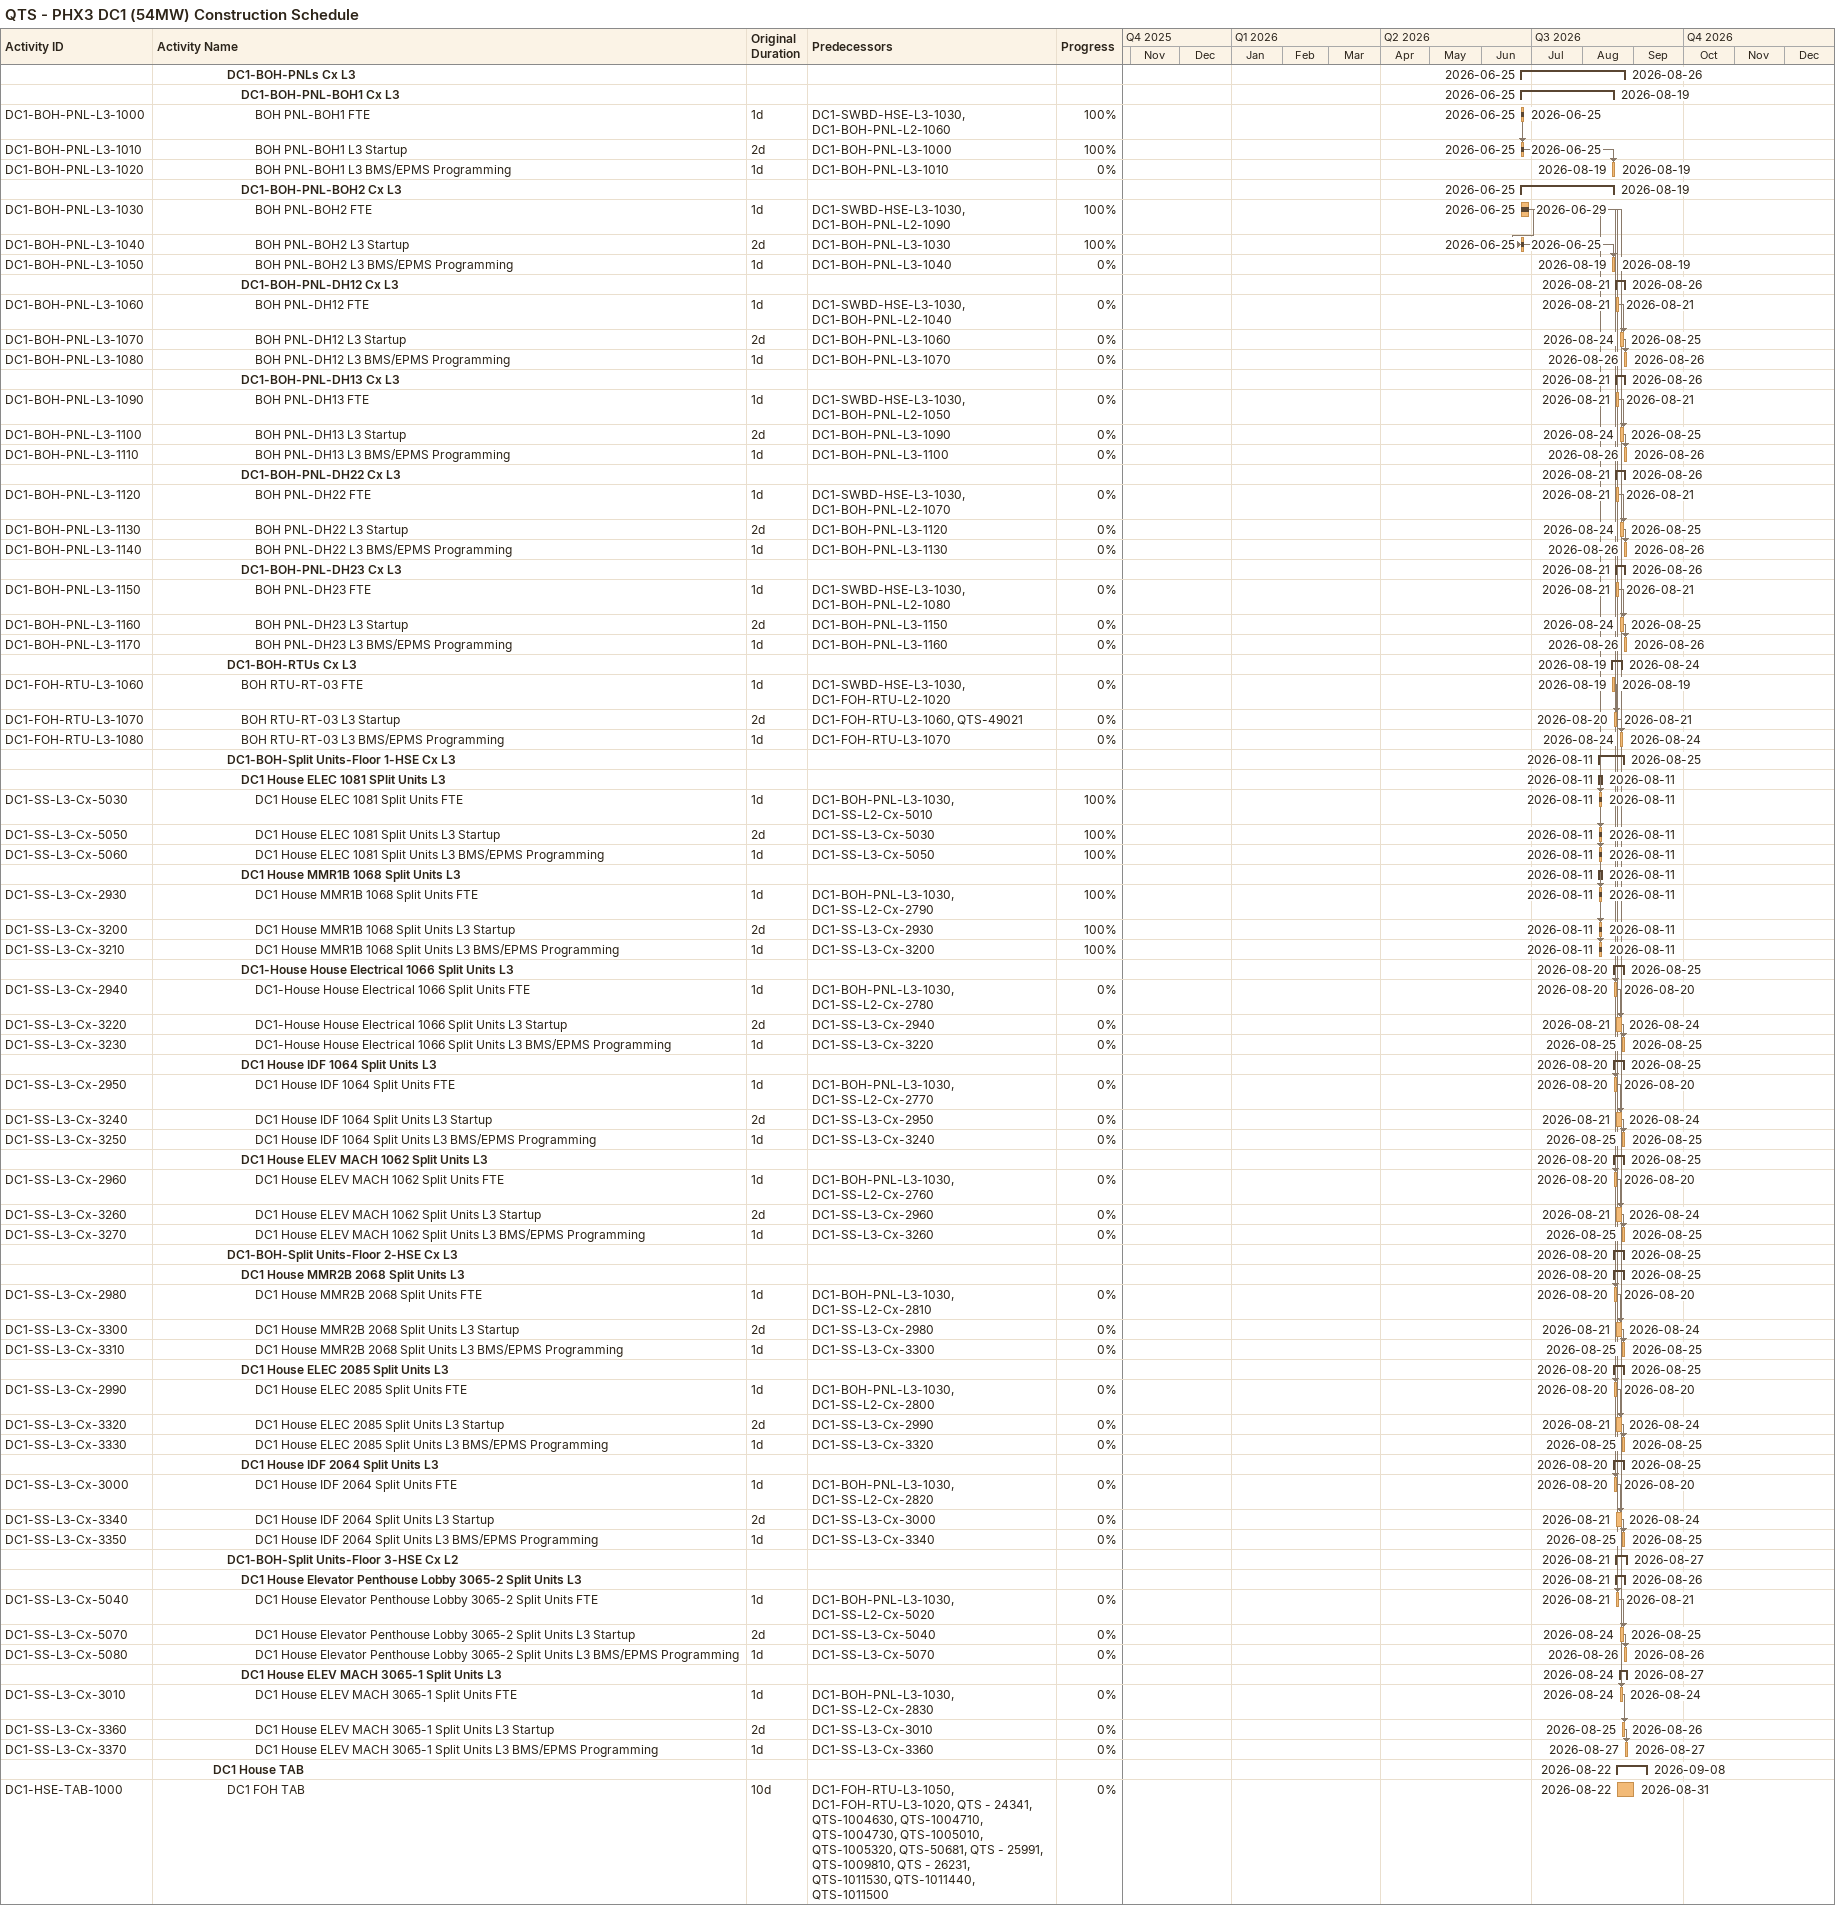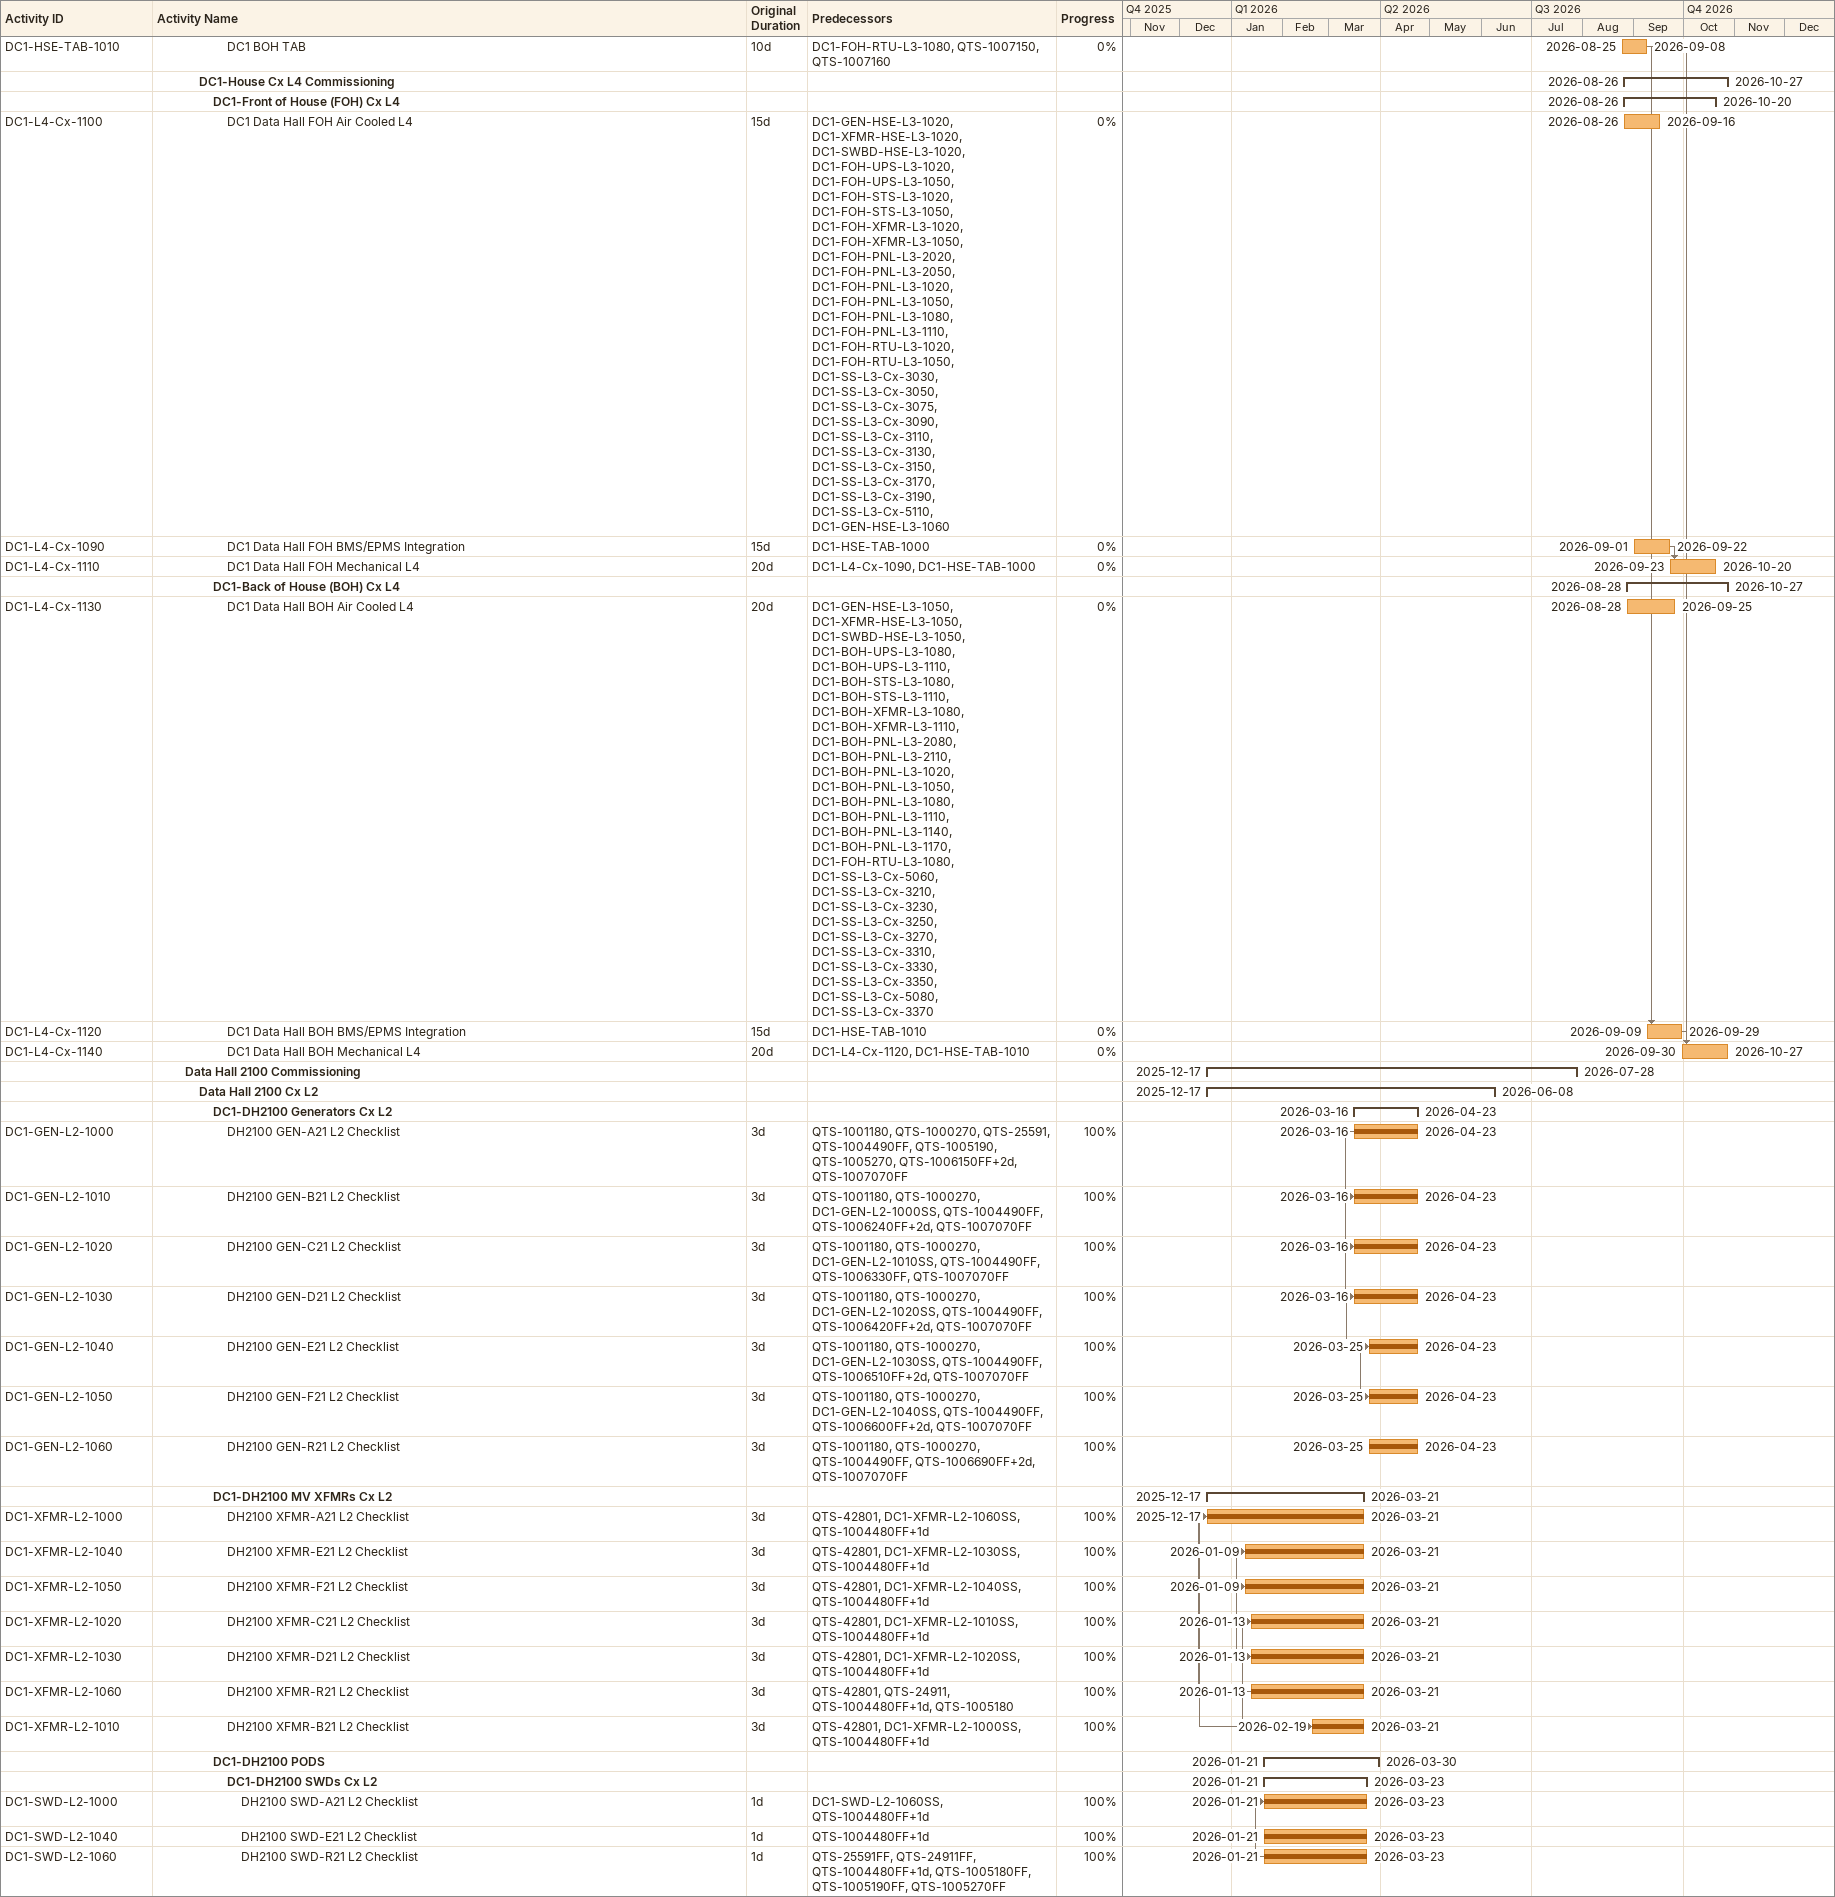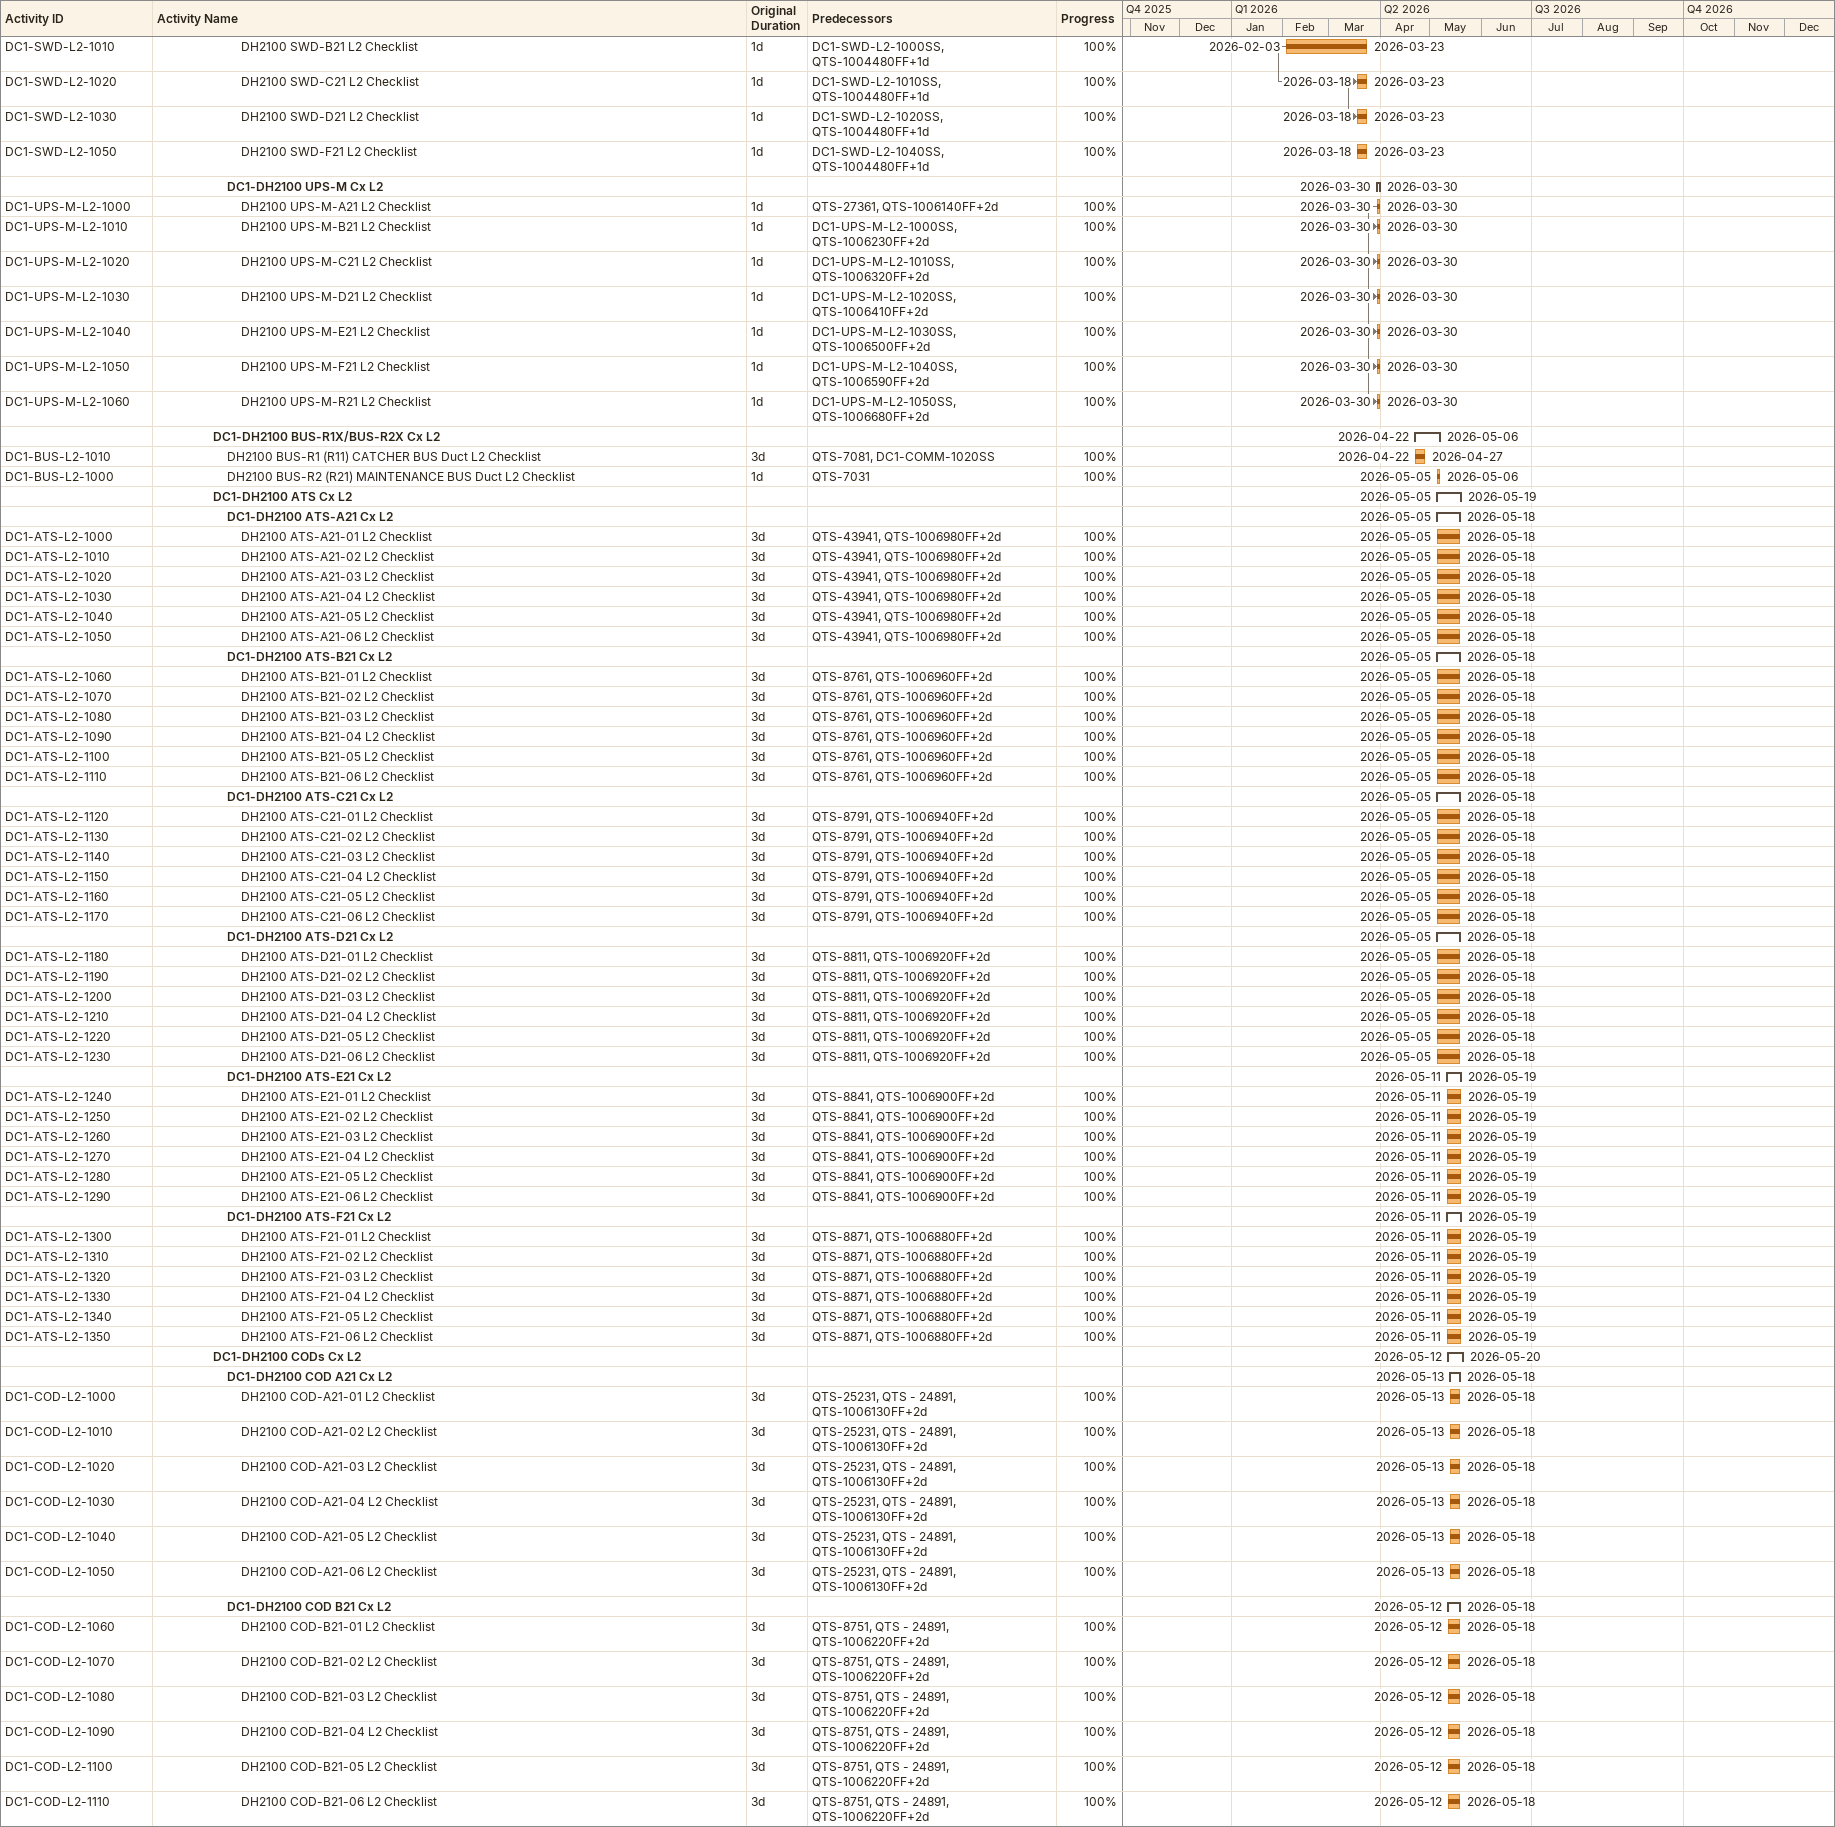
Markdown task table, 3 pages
QTS - PHX3 DC1 (54MW) Construction Schedule

| ID | Level | Task | Original duration | Start | Finish | Predecessors | % complete |
|---|---|---|---|---|---|---|---|
|  | 6 | **DC1-BOH-PNLs Cx L3** |  | 2026-06-25 | 2026-08-26 |  |  |
|  | 7 | **DC1-BOH-PNL-BOH1 Cx L3** |  | 2026-06-25 | 2026-08-19 |  |  |
| DC1-BOH-PNL-L3-1000 | 8 | BOH PNL-BOH1 FTE | 1d | 2026-06-25 | 2026-06-25 | DC1-SWBD-HSE-L3-1030, DC1-BOH-PNL-L2-1060 | 100 |
| DC1-BOH-PNL-L3-1010 | 8 | BOH PNL-BOH1 L3 Startup | 2d | 2026-06-25 | 2026-06-25 | DC1-BOH-PNL-L3-1000 | 100 |
| DC1-BOH-PNL-L3-1020 | 8 | BOH PNL-BOH1 L3 BMS/EPMS Programming | 1d | 2026-08-19 | 2026-08-19 | DC1-BOH-PNL-L3-1010 | 0 |
|  | 7 | **DC1-BOH-PNL-BOH2 Cx L3** |  | 2026-06-25 | 2026-08-19 |  |  |
| DC1-BOH-PNL-L3-1030 | 8 | BOH PNL-BOH2 FTE | 1d | 2026-06-25 | 2026-06-29 | DC1-SWBD-HSE-L3-1030, DC1-BOH-PNL-L2-1090 | 100 |
| DC1-BOH-PNL-L3-1040 | 8 | BOH PNL-BOH2 L3 Startup | 2d | 2026-06-25 | 2026-06-25 | DC1-BOH-PNL-L3-1030 | 100 |
| DC1-BOH-PNL-L3-1050 | 8 | BOH PNL-BOH2 L3 BMS/EPMS Programming | 1d | 2026-08-19 | 2026-08-19 | DC1-BOH-PNL-L3-1040 | 0 |
|  | 7 | **DC1-BOH-PNL-DH12 Cx L3** |  | 2026-08-21 | 2026-08-26 |  |  |
| DC1-BOH-PNL-L3-1060 | 8 | BOH PNL-DH12 FTE | 1d | 2026-08-21 | 2026-08-21 | DC1-SWBD-HSE-L3-1030, DC1-BOH-PNL-L2-1040 | 0 |
| DC1-BOH-PNL-L3-1070 | 8 | BOH PNL-DH12 L3 Startup | 2d | 2026-08-24 | 2026-08-25 | DC1-BOH-PNL-L3-1060 | 0 |
| DC1-BOH-PNL-L3-1080 | 8 | BOH PNL-DH12 L3 BMS/EPMS Programming | 1d | 2026-08-26 | 2026-08-26 | DC1-BOH-PNL-L3-1070 | 0 |
|  | 7 | **DC1-BOH-PNL-DH13 Cx L3** |  | 2026-08-21 | 2026-08-26 |  |  |
| DC1-BOH-PNL-L3-1090 | 8 | BOH PNL-DH13 FTE | 1d | 2026-08-21 | 2026-08-21 | DC1-SWBD-HSE-L3-1030, DC1-BOH-PNL-L2-1050 | 0 |
| DC1-BOH-PNL-L3-1100 | 8 | BOH PNL-DH13 L3 Startup | 2d | 2026-08-24 | 2026-08-25 | DC1-BOH-PNL-L3-1090 | 0 |
| DC1-BOH-PNL-L3-1110 | 8 | BOH PNL-DH13 L3 BMS/EPMS Programming | 1d | 2026-08-26 | 2026-08-26 | DC1-BOH-PNL-L3-1100 | 0 |
|  | 7 | **DC1-BOH-PNL-DH22 Cx L3** |  | 2026-08-21 | 2026-08-26 |  |  |
| DC1-BOH-PNL-L3-1120 | 8 | BOH PNL-DH22 FTE | 1d | 2026-08-21 | 2026-08-21 | DC1-SWBD-HSE-L3-1030, DC1-BOH-PNL-L2-1070 | 0 |
| DC1-BOH-PNL-L3-1130 | 8 | BOH PNL-DH22 L3 Startup | 2d | 2026-08-24 | 2026-08-25 | DC1-BOH-PNL-L3-1120 | 0 |
| DC1-BOH-PNL-L3-1140 | 8 | BOH PNL-DH22 L3 BMS/EPMS Programming | 1d | 2026-08-26 | 2026-08-26 | DC1-BOH-PNL-L3-1130 | 0 |
|  | 7 | **DC1-BOH-PNL-DH23 Cx L3** |  | 2026-08-21 | 2026-08-26 |  |  |
| DC1-BOH-PNL-L3-1150 | 8 | BOH PNL-DH23 FTE | 1d | 2026-08-21 | 2026-08-21 | DC1-SWBD-HSE-L3-1030, DC1-BOH-PNL-L2-1080 | 0 |
| DC1-BOH-PNL-L3-1160 | 8 | BOH PNL-DH23 L3 Startup | 2d | 2026-08-24 | 2026-08-25 | DC1-BOH-PNL-L3-1150 | 0 |
| DC1-BOH-PNL-L3-1170 | 8 | BOH PNL-DH23 L3 BMS/EPMS Programming | 1d | 2026-08-26 | 2026-08-26 | DC1-BOH-PNL-L3-1160 | 0 |
|  | 6 | **DC1-BOH-RTUs Cx L3** |  | 2026-08-19 | 2026-08-24 |  |  |
| DC1-FOH-RTU-L3-1060 | 7 | BOH RTU-RT-03 FTE | 1d | 2026-08-19 | 2026-08-19 | DC1-SWBD-HSE-L3-1030, DC1-FOH-RTU-L2-1020 | 0 |
| DC1-FOH-RTU-L3-1070 | 7 | BOH RTU-RT-03 L3 Startup | 2d | 2026-08-20 | 2026-08-21 | DC1-FOH-RTU-L3-1060, QTS-49021 | 0 |
| DC1-FOH-RTU-L3-1080 | 7 | BOH RTU-RT-03 L3 BMS/EPMS Programming | 1d | 2026-08-24 | 2026-08-24 | DC1-FOH-RTU-L3-1070 | 0 |
|  | 6 | **DC1-BOH-Split Units-Floor 1-HSE Cx L3** |  | 2026-08-11 | 2026-08-25 |  |  |
|  | 7 | **DC1 House ELEC 1081 SPlit Units L3** |  | 2026-08-11 | 2026-08-11 |  |  |
| DC1-SS-L3-Cx-5030 | 8 | DC1 House ELEC 1081 Split Units FTE | 1d | 2026-08-11 | 2026-08-11 | DC1-BOH-PNL-L3-1030, DC1-SS-L2-Cx-5010 | 100 |
| DC1-SS-L3-Cx-5050 | 8 | DC1 House ELEC 1081 Split Units L3 Startup | 2d | 2026-08-11 | 2026-08-11 | DC1-SS-L3-Cx-5030 | 100 |
| DC1-SS-L3-Cx-5060 | 8 | DC1 House ELEC 1081 Split Units L3 BMS/EPMS Programming | 1d | 2026-08-11 | 2026-08-11 | DC1-SS-L3-Cx-5050 | 100 |
|  | 7 | **DC1 House MMR1B 1068 Split Units L3** |  | 2026-08-11 | 2026-08-11 |  |  |
| DC1-SS-L3-Cx-2930 | 8 | DC1 House MMR1B 1068 Split Units FTE | 1d | 2026-08-11 | 2026-08-11 | DC1-BOH-PNL-L3-1030, DC1-SS-L2-Cx-2790 | 100 |
| DC1-SS-L3-Cx-3200 | 8 | DC1 House MMR1B 1068 Split Units L3 Startup | 2d | 2026-08-11 | 2026-08-11 | DC1-SS-L3-Cx-2930 | 100 |
| DC1-SS-L3-Cx-3210 | 8 | DC1 House MMR1B 1068 Split Units L3 BMS/EPMS Programming | 1d | 2026-08-11 | 2026-08-11 | DC1-SS-L3-Cx-3200 | 100 |
|  | 7 | **DC1-House House Electrical 1066 Split Units L3** |  | 2026-08-20 | 2026-08-25 |  |  |
| DC1-SS-L3-Cx-2940 | 8 | DC1-House House Electrical 1066 Split Units FTE | 1d | 2026-08-20 | 2026-08-20 | DC1-BOH-PNL-L3-1030, DC1-SS-L2-Cx-2780 | 0 |
| DC1-SS-L3-Cx-3220 | 8 | DC1-House House Electrical 1066 Split Units L3 Startup | 2d | 2026-08-21 | 2026-08-24 | DC1-SS-L3-Cx-2940 | 0 |
| DC1-SS-L3-Cx-3230 | 8 | DC1-House House Electrical 1066 Split Units L3 BMS/EPMS Programming | 1d | 2026-08-25 | 2026-08-25 | DC1-SS-L3-Cx-3220 | 0 |
|  | 7 | **DC1 House IDF 1064 Split Units L3** |  | 2026-08-20 | 2026-08-25 |  |  |
| DC1-SS-L3-Cx-2950 | 8 | DC1 House IDF 1064 Split Units FTE | 1d | 2026-08-20 | 2026-08-20 | DC1-BOH-PNL-L3-1030, DC1-SS-L2-Cx-2770 | 0 |
| DC1-SS-L3-Cx-3240 | 8 | DC1 House IDF 1064 Split Units L3 Startup | 2d | 2026-08-21 | 2026-08-24 | DC1-SS-L3-Cx-2950 | 0 |
| DC1-SS-L3-Cx-3250 | 8 | DC1 House IDF 1064 Split Units L3 BMS/EPMS Programming | 1d | 2026-08-25 | 2026-08-25 | DC1-SS-L3-Cx-3240 | 0 |
|  | 7 | **DC1 House ELEV MACH 1062 Split Units L3** |  | 2026-08-20 | 2026-08-25 |  |  |
| DC1-SS-L3-Cx-2960 | 8 | DC1 House ELEV MACH 1062 Split Units FTE | 1d | 2026-08-20 | 2026-08-20 | DC1-BOH-PNL-L3-1030, DC1-SS-L2-Cx-2760 | 0 |
| DC1-SS-L3-Cx-3260 | 8 | DC1 House ELEV MACH 1062 Split Units L3 Startup | 2d | 2026-08-21 | 2026-08-24 | DC1-SS-L3-Cx-2960 | 0 |
| DC1-SS-L3-Cx-3270 | 8 | DC1 House ELEV MACH 1062 Split Units L3 BMS/EPMS Programming | 1d | 2026-08-25 | 2026-08-25 | DC1-SS-L3-Cx-3260 | 0 |
|  | 6 | **DC1-BOH-Split Units-Floor 2-HSE Cx L3** |  | 2026-08-20 | 2026-08-25 |  |  |
|  | 7 | **DC1 House MMR2B 2068 Split Units L3** |  | 2026-08-20 | 2026-08-25 |  |  |
| DC1-SS-L3-Cx-2980 | 8 | DC1 House MMR2B 2068 Split Units FTE | 1d | 2026-08-20 | 2026-08-20 | DC1-BOH-PNL-L3-1030, DC1-SS-L2-Cx-2810 | 0 |
| DC1-SS-L3-Cx-3300 | 8 | DC1 House MMR2B 2068 Split Units L3 Startup | 2d | 2026-08-21 | 2026-08-24 | DC1-SS-L3-Cx-2980 | 0 |
| DC1-SS-L3-Cx-3310 | 8 | DC1 House MMR2B 2068 Split Units L3 BMS/EPMS Programming | 1d | 2026-08-25 | 2026-08-25 | DC1-SS-L3-Cx-3300 | 0 |
|  | 7 | **DC1 House ELEC 2085 Split Units L3** |  | 2026-08-20 | 2026-08-25 |  |  |
| DC1-SS-L3-Cx-2990 | 8 | DC1 House ELEC 2085 Split Units FTE | 1d | 2026-08-20 | 2026-08-20 | DC1-BOH-PNL-L3-1030, DC1-SS-L2-Cx-2800 | 0 |
| DC1-SS-L3-Cx-3320 | 8 | DC1 House ELEC 2085 Split Units L3 Startup | 2d | 2026-08-21 | 2026-08-24 | DC1-SS-L3-Cx-2990 | 0 |
| DC1-SS-L3-Cx-3330 | 8 | DC1 House ELEC 2085 Split Units L3 BMS/EPMS Programming | 1d | 2026-08-25 | 2026-08-25 | DC1-SS-L3-Cx-3320 | 0 |
|  | 7 | **DC1 House IDF 2064 Split Units L3** |  | 2026-08-20 | 2026-08-25 |  |  |
| DC1-SS-L3-Cx-3000 | 8 | DC1 House IDF 2064 Split Units FTE | 1d | 2026-08-20 | 2026-08-20 | DC1-BOH-PNL-L3-1030, DC1-SS-L2-Cx-2820 | 0 |
| DC1-SS-L3-Cx-3340 | 8 | DC1 House IDF 2064 Split Units L3 Startup | 2d | 2026-08-21 | 2026-08-24 | DC1-SS-L3-Cx-3000 | 0 |
| DC1-SS-L3-Cx-3350 | 8 | DC1 House IDF 2064 Split Units L3 BMS/EPMS Programming | 1d | 2026-08-25 | 2026-08-25 | DC1-SS-L3-Cx-3340 | 0 |
|  | 6 | **DC1-BOH-Split Units-Floor 3-HSE Cx L2** |  | 2026-08-21 | 2026-08-27 |  |  |
|  | 7 | **DC1 House Elevator Penthouse Lobby 3065-2 Split Units L3** |  | 2026-08-21 | 2026-08-26 |  |  |
| DC1-SS-L3-Cx-5040 | 8 | DC1 House Elevator Penthouse Lobby 3065-2 Split Units FTE | 1d | 2026-08-21 | 2026-08-21 | DC1-BOH-PNL-L3-1030, DC1-SS-L2-Cx-5020 | 0 |
| DC1-SS-L3-Cx-5070 | 8 | DC1 House Elevator Penthouse Lobby 3065-2 Split Units L3 Startup | 2d | 2026-08-24 | 2026-08-25 | DC1-SS-L3-Cx-5040 | 0 |
| DC1-SS-L3-Cx-5080 | 8 | DC1 House Elevator Penthouse Lobby 3065-2 Split Units L3 BMS/EPMS Programming | 1d | 2026-08-26 | 2026-08-26 | DC1-SS-L3-Cx-5070 | 0 |
|  | 7 | **DC1 House ELEV MACH 3065-1 Split Units L3** |  | 2026-08-24 | 2026-08-27 |  |  |
| DC1-SS-L3-Cx-3010 | 8 | DC1 House ELEV MACH 3065-1 Split Units FTE | 1d | 2026-08-24 | 2026-08-24 | DC1-BOH-PNL-L3-1030, DC1-SS-L2-Cx-2830 | 0 |
| DC1-SS-L3-Cx-3360 | 8 | DC1 House ELEV MACH 3065-1 Split Units L3 Startup | 2d | 2026-08-25 | 2026-08-26 | DC1-SS-L3-Cx-3010 | 0 |
| DC1-SS-L3-Cx-3370 | 8 | DC1 House ELEV MACH 3065-1 Split Units L3 BMS/EPMS Programming | 1d | 2026-08-27 | 2026-08-27 | DC1-SS-L3-Cx-3360 | 0 |
|  | 5 | **DC1 House TAB** |  | 2026-08-22 | 2026-09-08 |  |  |
| DC1-HSE-TAB-1000 | 6 | DC1 FOH TAB | 10d | 2026-08-22 | 2026-08-31 | DC1-FOH-RTU-L3-1050, DC1-FOH-RTU-L3-1020, QTS - 24341, QTS-1004630, QTS-1004710, QTS-1004730, QTS-1005010, QTS-1005320, QTS-50681, QTS - 25991, QTS-1009810, QTS - 26231, QTS-1011530, QTS-1011440, QTS-1011500 | 0 |
| DC1-HSE-TAB-1010 | 6 | DC1 BOH TAB | 10d | 2026-08-25 | 2026-09-08 | DC1-FOH-RTU-L3-1080, QTS-1007150, QTS-1007160 | 0 |
|  | 4 | **DC1-House Cx L4 Commissioning** |  | 2026-08-26 | 2026-10-27 |  |  |
|  | 5 | **DC1-Front of House (FOH) Cx L4** |  | 2026-08-26 | 2026-10-20 |  |  |
| DC1-L4-Cx-1100 | 6 | DC1 Data Hall FOH Air Cooled L4 | 15d | 2026-08-26 | 2026-09-16 | DC1-GEN-HSE-L3-1020, DC1-XFMR-HSE-L3-1020, DC1-SWBD-HSE-L3-1020, DC1-FOH-UPS-L3-1020, DC1-FOH-UPS-L3-1050, DC1-FOH-STS-L3-1020, DC1-FOH-STS-L3-1050, DC1-FOH-XFMR-L3-1020, DC1-FOH-XFMR-L3-1050, DC1-FOH-PNL-L3-2020, DC1-FOH-PNL-L3-2050, DC1-FOH-PNL-L3-1020, DC1-FOH-PNL-L3-1050, DC1-FOH-PNL-L3-1080, DC1-FOH-PNL-L3-1110, DC1-FOH-RTU-L3-1020, DC1-FOH-RTU-L3-1050, DC1-SS-L3-Cx-3030, DC1-SS-L3-Cx-3050, DC1-SS-L3-Cx-3075, DC1-SS-L3-Cx-3090, DC1-SS-L3-Cx-3110, DC1-SS-L3-Cx-3130, DC1-SS-L3-Cx-3150, DC1-SS-L3-Cx-3170, DC1-SS-L3-Cx-3190, DC1-SS-L3-Cx-5110, DC1-GEN-HSE-L3-1060 | 0 |
| DC1-L4-Cx-1090 | 6 | DC1 Data Hall FOH BMS/EPMS Integration | 15d | 2026-09-01 | 2026-09-22 | DC1-HSE-TAB-1000 | 0 |
| DC1-L4-Cx-1110 | 6 | DC1 Data Hall FOH Mechanical L4 | 20d | 2026-09-23 | 2026-10-20 | DC1-L4-Cx-1090, DC1-HSE-TAB-1000 | 0 |
|  | 5 | **DC1-Back of House (BOH) Cx L4** |  | 2026-08-28 | 2026-10-27 |  |  |
| DC1-L4-Cx-1130 | 6 | DC1 Data Hall BOH Air Cooled L4 | 20d | 2026-08-28 | 2026-09-25 | DC1-GEN-HSE-L3-1050, DC1-XFMR-HSE-L3-1050, DC1-SWBD-HSE-L3-1050, DC1-BOH-UPS-L3-1080, DC1-BOH-UPS-L3-1110, DC1-BOH-STS-L3-1080, DC1-BOH-STS-L3-1110, DC1-BOH-XFMR-L3-1080, DC1-BOH-XFMR-L3-1110, DC1-BOH-PNL-L3-2080, DC1-BOH-PNL-L3-2110, DC1-BOH-PNL-L3-1020, DC1-BOH-PNL-L3-1050, DC1-BOH-PNL-L3-1080, DC1-BOH-PNL-L3-1110, DC1-BOH-PNL-L3-1140, DC1-BOH-PNL-L3-1170, DC1-FOH-RTU-L3-1080, DC1-SS-L3-Cx-5060, DC1-SS-L3-Cx-3210, DC1-SS-L3-Cx-3230, DC1-SS-L3-Cx-3250, DC1-SS-L3-Cx-3270, DC1-SS-L3-Cx-3310, DC1-SS-L3-Cx-3330, DC1-SS-L3-Cx-3350, DC1-SS-L3-Cx-5080, DC1-SS-L3-Cx-3370 | 0 |
| DC1-L4-Cx-1120 | 6 | DC1 Data Hall BOH BMS/EPMS Integration | 15d | 2026-09-09 | 2026-09-29 | DC1-HSE-TAB-1010 | 0 |
| DC1-L4-Cx-1140 | 6 | DC1 Data Hall BOH Mechanical L4 | 20d | 2026-09-30 | 2026-10-27 | DC1-L4-Cx-1120, DC1-HSE-TAB-1010 | 0 |
|  | 3 | **Data Hall 2100 Commissioning** |  | 2025-12-17 | 2026-07-28 |  |  |
|  | 4 | **Data Hall 2100 Cx L2** |  | 2025-12-17 | 2026-06-08 |  |  |
|  | 5 | **DC1-DH2100 Generators Cx L2** |  | 2026-03-16 | 2026-04-23 |  |  |
| DC1-GEN-L2-1000 | 6 | DH2100 GEN-A21 L2 Checklist | 3d | 2026-03-16 | 2026-04-23 | QTS-1001180, QTS-1000270, QTS-25591, QTS-1004490FF, QTS-1005190, QTS-1005270, QTS-1006150FF+2d, QTS-1007070FF | 100 |
| DC1-GEN-L2-1010 | 6 | DH2100 GEN-B21 L2 Checklist | 3d | 2026-03-16 | 2026-04-23 | QTS-1001180, QTS-1000270, DC1-GEN-L2-1000SS, QTS-1004490FF, QTS-1006240FF+2d, QTS-1007070FF | 100 |
| DC1-GEN-L2-1020 | 6 | DH2100 GEN-C21 L2 Checklist | 3d | 2026-03-16 | 2026-04-23 | QTS-1001180, QTS-1000270, DC1-GEN-L2-1010SS, QTS-1004490FF, QTS-1006330FF, QTS-1007070FF | 100 |
| DC1-GEN-L2-1030 | 6 | DH2100 GEN-D21 L2 Checklist | 3d | 2026-03-16 | 2026-04-23 | QTS-1001180, QTS-1000270, DC1-GEN-L2-1020SS, QTS-1004490FF, QTS-1006420FF+2d, QTS-1007070FF | 100 |
| DC1-GEN-L2-1040 | 6 | DH2100 GEN-E21 L2 Checklist | 3d | 2026-03-25 | 2026-04-23 | QTS-1001180, QTS-1000270, DC1-GEN-L2-1030SS, QTS-1004490FF, QTS-1006510FF+2d, QTS-1007070FF | 100 |
| DC1-GEN-L2-1050 | 6 | DH2100 GEN-F21 L2 Checklist | 3d | 2026-03-25 | 2026-04-23 | QTS-1001180, QTS-1000270, DC1-GEN-L2-1040SS, QTS-1004490FF, QTS-1006600FF+2d, QTS-1007070FF | 100 |
| DC1-GEN-L2-1060 | 6 | DH2100 GEN-R21 L2 Checklist | 3d | 2026-03-25 | 2026-04-23 | QTS-1001180, QTS-1000270, QTS-1004490FF, QTS-1006690FF+2d, QTS-1007070FF | 100 |
|  | 5 | **DC1-DH2100 MV XFMRs Cx L2** |  | 2025-12-17 | 2026-03-21 |  |  |
| DC1-XFMR-L2-1000 | 6 | DH2100 XFMR-A21 L2 Checklist | 3d | 2025-12-17 | 2026-03-21 | QTS-42801, DC1-XFMR-L2-1060SS, QTS-1004480FF+1d | 100 |
| DC1-XFMR-L2-1040 | 6 | DH2100 XFMR-E21 L2 Checklist | 3d | 2026-01-09 | 2026-03-21 | QTS-42801, DC1-XFMR-L2-1030SS, QTS-1004480FF+1d | 100 |
| DC1-XFMR-L2-1050 | 6 | DH2100 XFMR-F21 L2 Checklist | 3d | 2026-01-09 | 2026-03-21 | QTS-42801, DC1-XFMR-L2-1040SS, QTS-1004480FF+1d | 100 |
| DC1-XFMR-L2-1020 | 6 | DH2100 XFMR-C21 L2 Checklist | 3d | 2026-01-13 | 2026-03-21 | QTS-42801, DC1-XFMR-L2-1010SS, QTS-1004480FF+1d | 100 |
| DC1-XFMR-L2-1030 | 6 | DH2100 XFMR-D21 L2 Checklist | 3d | 2026-01-13 | 2026-03-21 | QTS-42801, DC1-XFMR-L2-1020SS, QTS-1004480FF+1d | 100 |
| DC1-XFMR-L2-1060 | 6 | DH2100 XFMR-R21 L2 Checklist | 3d | 2026-01-13 | 2026-03-21 | QTS-42801, QTS-24911, QTS-1004480FF+1d, QTS-1005180 | 100 |
| DC1-XFMR-L2-1010 | 6 | DH2100 XFMR-B21 L2 Checklist | 3d | 2026-02-19 | 2026-03-21 | QTS-42801, DC1-XFMR-L2-1000SS, QTS-1004480FF+1d | 100 |
|  | 5 | **DC1-DH2100 PODS** |  | 2026-01-21 | 2026-03-30 |  |  |
|  | 6 | **DC1-DH2100 SWDs Cx L2** |  | 2026-01-21 | 2026-03-23 |  |  |
| DC1-SWD-L2-1000 | 7 | DH2100 SWD-A21 L2 Checklist | 1d | 2026-01-21 | 2026-03-23 | DC1-SWD-L2-1060SS, QTS-1004480FF+1d | 100 |
| DC1-SWD-L2-1040 | 7 | DH2100 SWD-E21 L2 Checklist | 1d | 2026-01-21 | 2026-03-23 | QTS-1004480FF+1d | 100 |
| DC1-SWD-L2-1060 | 7 | DH2100 SWD-R21 L2 Checklist | 1d | 2026-01-21 | 2026-03-23 | QTS-25591FF, QTS-24911FF, QTS-1004480FF+1d, QTS-1005180FF, QTS-1005190FF, QTS-1005270FF | 100 |
| DC1-SWD-L2-1010 | 7 | DH2100 SWD-B21 L2 Checklist | 1d | 2026-02-03 | 2026-03-23 | DC1-SWD-L2-1000SS, QTS-1004480FF+1d | 100 |
| DC1-SWD-L2-1020 | 7 | DH2100 SWD-C21 L2 Checklist | 1d | 2026-03-18 | 2026-03-23 | DC1-SWD-L2-1010SS, QTS-1004480FF+1d | 100 |
| DC1-SWD-L2-1030 | 7 | DH2100 SWD-D21 L2 Checklist | 1d | 2026-03-18 | 2026-03-23 | DC1-SWD-L2-1020SS, QTS-1004480FF+1d | 100 |
| DC1-SWD-L2-1050 | 7 | DH2100 SWD-F21 L2 Checklist | 1d | 2026-03-18 | 2026-03-23 | DC1-SWD-L2-1040SS, QTS-1004480FF+1d | 100 |
|  | 6 | **DC1-DH2100 UPS-M Cx L2** |  | 2026-03-30 | 2026-03-30 |  |  |
| DC1-UPS-M-L2-1000 | 7 | DH2100 UPS-M-A21 L2 Checklist | 1d | 2026-03-30 | 2026-03-30 | QTS-27361, QTS-1006140FF+2d | 100 |
| DC1-UPS-M-L2-1010 | 7 | DH2100 UPS-M-B21 L2 Checklist | 1d | 2026-03-30 | 2026-03-30 | DC1-UPS-M-L2-1000SS, QTS-1006230FF+2d | 100 |
| DC1-UPS-M-L2-1020 | 7 | DH2100 UPS-M-C21 L2 Checklist | 1d | 2026-03-30 | 2026-03-30 | DC1-UPS-M-L2-1010SS, QTS-1006320FF+2d | 100 |
| DC1-UPS-M-L2-1030 | 7 | DH2100 UPS-M-D21 L2 Checklist | 1d | 2026-03-30 | 2026-03-30 | DC1-UPS-M-L2-1020SS, QTS-1006410FF+2d | 100 |
| DC1-UPS-M-L2-1040 | 7 | DH2100 UPS-M-E21 L2 Checklist | 1d | 2026-03-30 | 2026-03-30 | DC1-UPS-M-L2-1030SS, QTS-1006500FF+2d | 100 |
| DC1-UPS-M-L2-1050 | 7 | DH2100 UPS-M-F21 L2 Checklist | 1d | 2026-03-30 | 2026-03-30 | DC1-UPS-M-L2-1040SS, QTS-1006590FF+2d | 100 |
| DC1-UPS-M-L2-1060 | 7 | DH2100 UPS-M-R21 L2 Checklist | 1d | 2026-03-30 | 2026-03-30 | DC1-UPS-M-L2-1050SS, QTS-1006680FF+2d | 100 |
|  | 5 | **DC1-DH2100 BUS-R1X/BUS-R2X Cx L2** |  | 2026-04-22 | 2026-05-06 |  |  |
| DC1-BUS-L2-1010 | 6 | DH2100 BUS-R1 (R11) CATCHER BUS Duct L2 Checklist | 3d | 2026-04-22 | 2026-04-27 | QTS-7081, DC1-COMM-1020SS | 100 |
| DC1-BUS-L2-1000 | 6 | DH2100 BUS-R2 (R21) MAINTENANCE BUS Duct L2 Checklist | 1d | 2026-05-05 | 2026-05-06 | QTS-7031 | 100 |
|  | 5 | **DC1-DH2100 ATS Cx L2** |  | 2026-05-05 | 2026-05-19 |  |  |
|  | 6 | **DC1-DH2100 ATS-A21 Cx L2** |  | 2026-05-05 | 2026-05-18 |  |  |
| DC1-ATS-L2-1000 | 7 | DH2100 ATS-A21-01 L2 Checklist | 3d | 2026-05-05 | 2026-05-18 | QTS-43941, QTS-1006980FF+2d | 100 |
| DC1-ATS-L2-1010 | 7 | DH2100 ATS-A21-02 L2 Checklist | 3d | 2026-05-05 | 2026-05-18 | QTS-43941, QTS-1006980FF+2d | 100 |
| DC1-ATS-L2-1020 | 7 | DH2100 ATS-A21-03 L2 Checklist | 3d | 2026-05-05 | 2026-05-18 | QTS-43941, QTS-1006980FF+2d | 100 |
| DC1-ATS-L2-1030 | 7 | DH2100 ATS-A21-04 L2 Checklist | 3d | 2026-05-05 | 2026-05-18 | QTS-43941, QTS-1006980FF+2d | 100 |
| DC1-ATS-L2-1040 | 7 | DH2100 ATS-A21-05 L2 Checklist | 3d | 2026-05-05 | 2026-05-18 | QTS-43941, QTS-1006980FF+2d | 100 |
| DC1-ATS-L2-1050 | 7 | DH2100 ATS-A21-06 L2 Checklist | 3d | 2026-05-05 | 2026-05-18 | QTS-43941, QTS-1006980FF+2d | 100 |
|  | 6 | **DC1-DH2100 ATS-B21 Cx L2** |  | 2026-05-05 | 2026-05-18 |  |  |
| DC1-ATS-L2-1060 | 7 | DH2100 ATS-B21-01 L2 Checklist | 3d | 2026-05-05 | 2026-05-18 | QTS-8761, QTS-1006960FF+2d | 100 |
| DC1-ATS-L2-1070 | 7 | DH2100 ATS-B21-02 L2 Checklist | 3d | 2026-05-05 | 2026-05-18 | QTS-8761, QTS-1006960FF+2d | 100 |
| DC1-ATS-L2-1080 | 7 | DH2100 ATS-B21-03 L2 Checklist | 3d | 2026-05-05 | 2026-05-18 | QTS-8761, QTS-1006960FF+2d | 100 |
| DC1-ATS-L2-1090 | 7 | DH2100 ATS-B21-04 L2 Checklist | 3d | 2026-05-05 | 2026-05-18 | QTS-8761, QTS-1006960FF+2d | 100 |
| DC1-ATS-L2-1100 | 7 | DH2100 ATS-B21-05 L2 Checklist | 3d | 2026-05-05 | 2026-05-18 | QTS-8761, QTS-1006960FF+2d | 100 |
| DC1-ATS-L2-1110 | 7 | DH2100 ATS-B21-06 L2 Checklist | 3d | 2026-05-05 | 2026-05-18 | QTS-8761, QTS-1006960FF+2d | 100 |
|  | 6 | **DC1-DH2100 ATS-C21 Cx L2** |  | 2026-05-05 | 2026-05-18 |  |  |
| DC1-ATS-L2-1120 | 7 | DH2100 ATS-C21-01 L2 Checklist | 3d | 2026-05-05 | 2026-05-18 | QTS-8791, QTS-1006940FF+2d | 100 |
| DC1-ATS-L2-1130 | 7 | DH2100 ATS-C21-02 L2 Checklist | 3d | 2026-05-05 | 2026-05-18 | QTS-8791, QTS-1006940FF+2d | 100 |
| DC1-ATS-L2-1140 | 7 | DH2100 ATS-C21-03 L2 Checklist | 3d | 2026-05-05 | 2026-05-18 | QTS-8791, QTS-1006940FF+2d | 100 |
| DC1-ATS-L2-1150 | 7 | DH2100 ATS-C21-04 L2 Checklist | 3d | 2026-05-05 | 2026-05-18 | QTS-8791, QTS-1006940FF+2d | 100 |
| DC1-ATS-L2-1160 | 7 | DH2100 ATS-C21-05 L2 Checklist | 3d | 2026-05-05 | 2026-05-18 | QTS-8791, QTS-1006940FF+2d | 100 |
| DC1-ATS-L2-1170 | 7 | DH2100 ATS-C21-06 L2 Checklist | 3d | 2026-05-05 | 2026-05-18 | QTS-8791, QTS-1006940FF+2d | 100 |
|  | 6 | **DC1-DH2100 ATS-D21 Cx L2** |  | 2026-05-05 | 2026-05-18 |  |  |
| DC1-ATS-L2-1180 | 7 | DH2100 ATS-D21-01 L2 Checklist | 3d | 2026-05-05 | 2026-05-18 | QTS-8811, QTS-1006920FF+2d | 100 |
| DC1-ATS-L2-1190 | 7 | DH2100 ATS-D21-02 L2 Checklist | 3d | 2026-05-05 | 2026-05-18 | QTS-8811, QTS-1006920FF+2d | 100 |
| DC1-ATS-L2-1200 | 7 | DH2100 ATS-D21-03 L2 Checklist | 3d | 2026-05-05 | 2026-05-18 | QTS-8811, QTS-1006920FF+2d | 100 |
| DC1-ATS-L2-1210 | 7 | DH2100 ATS-D21-04 L2 Checklist | 3d | 2026-05-05 | 2026-05-18 | QTS-8811, QTS-1006920FF+2d | 100 |
| DC1-ATS-L2-1220 | 7 | DH2100 ATS-D21-05 L2 Checklist | 3d | 2026-05-05 | 2026-05-18 | QTS-8811, QTS-1006920FF+2d | 100 |
| DC1-ATS-L2-1230 | 7 | DH2100 ATS-D21-06 L2 Checklist | 3d | 2026-05-05 | 2026-05-18 | QTS-8811, QTS-1006920FF+2d | 100 |
|  | 6 | **DC1-DH2100 ATS-E21 Cx L2** |  | 2026-05-11 | 2026-05-19 |  |  |
| DC1-ATS-L2-1240 | 7 | DH2100 ATS-E21-01 L2 Checklist | 3d | 2026-05-11 | 2026-05-19 | QTS-8841, QTS-1006900FF+2d | 100 |
| DC1-ATS-L2-1250 | 7 | DH2100 ATS-E21-02 L2 Checklist | 3d | 2026-05-11 | 2026-05-19 | QTS-8841, QTS-1006900FF+2d | 100 |
| DC1-ATS-L2-1260 | 7 | DH2100 ATS-E21-03 L2 Checklist | 3d | 2026-05-11 | 2026-05-19 | QTS-8841, QTS-1006900FF+2d | 100 |
| DC1-ATS-L2-1270 | 7 | DH2100 ATS-E21-04 L2 Checklist | 3d | 2026-05-11 | 2026-05-19 | QTS-8841, QTS-1006900FF+2d | 100 |
| DC1-ATS-L2-1280 | 7 | DH2100 ATS-E21-05 L2 Checklist | 3d | 2026-05-11 | 2026-05-19 | QTS-8841, QTS-1006900FF+2d | 100 |
| DC1-ATS-L2-1290 | 7 | DH2100 ATS-E21-06 L2 Checklist | 3d | 2026-05-11 | 2026-05-19 | QTS-8841, QTS-1006900FF+2d | 100 |
|  | 6 | **DC1-DH2100 ATS-F21 Cx L2** |  | 2026-05-11 | 2026-05-19 |  |  |
| DC1-ATS-L2-1300 | 7 | DH2100 ATS-F21-01 L2 Checklist | 3d | 2026-05-11 | 2026-05-19 | QTS-8871, QTS-1006880FF+2d | 100 |
| DC1-ATS-L2-1310 | 7 | DH2100 ATS-F21-02 L2 Checklist | 3d | 2026-05-11 | 2026-05-19 | QTS-8871, QTS-1006880FF+2d | 100 |
| DC1-ATS-L2-1320 | 7 | DH2100 ATS-F21-03 L2 Checklist | 3d | 2026-05-11 | 2026-05-19 | QTS-8871, QTS-1006880FF+2d | 100 |
| DC1-ATS-L2-1330 | 7 | DH2100 ATS-F21-04 L2 Checklist | 3d | 2026-05-11 | 2026-05-19 | QTS-8871, QTS-1006880FF+2d | 100 |
| DC1-ATS-L2-1340 | 7 | DH2100 ATS-F21-05 L2 Checklist | 3d | 2026-05-11 | 2026-05-19 | QTS-8871, QTS-1006880FF+2d | 100 |
| DC1-ATS-L2-1350 | 7 | DH2100 ATS-F21-06 L2 Checklist | 3d | 2026-05-11 | 2026-05-19 | QTS-8871, QTS-1006880FF+2d | 100 |
|  | 5 | **DC1-DH2100 CODs Cx L2** |  | 2026-05-12 | 2026-05-20 |  |  |
|  | 6 | **DC1-DH2100 COD A21 Cx L2** |  | 2026-05-13 | 2026-05-18 |  |  |
| DC1-COD-L2-1000 | 7 | DH2100 COD-A21-01 L2 Checklist | 3d | 2026-05-13 | 2026-05-18 | QTS-25231, QTS - 24891, QTS-1006130FF+2d | 100 |
| DC1-COD-L2-1010 | 7 | DH2100 COD-A21-02 L2 Checklist | 3d | 2026-05-13 | 2026-05-18 | QTS-25231, QTS - 24891, QTS-1006130FF+2d | 100 |
| DC1-COD-L2-1020 | 7 | DH2100 COD-A21-03 L2 Checklist | 3d | 2026-05-13 | 2026-05-18 | QTS-25231, QTS - 24891, QTS-1006130FF+2d | 100 |
| DC1-COD-L2-1030 | 7 | DH2100 COD-A21-04 L2 Checklist | 3d | 2026-05-13 | 2026-05-18 | QTS-25231, QTS - 24891, QTS-1006130FF+2d | 100 |
| DC1-COD-L2-1040 | 7 | DH2100 COD-A21-05 L2 Checklist | 3d | 2026-05-13 | 2026-05-18 | QTS-25231, QTS - 24891, QTS-1006130FF+2d | 100 |
| DC1-COD-L2-1050 | 7 | DH2100 COD-A21-06 L2 Checklist | 3d | 2026-05-13 | 2026-05-18 | QTS-25231, QTS - 24891, QTS-1006130FF+2d | 100 |
|  | 6 | **DC1-DH2100 COD B21 Cx L2** |  | 2026-05-12 | 2026-05-18 |  |  |
| DC1-COD-L2-1060 | 7 | DH2100 COD-B21-01 L2 Checklist | 3d | 2026-05-12 | 2026-05-18 | QTS-8751, QTS - 24891, QTS-1006220FF+2d | 100 |
| DC1-COD-L2-1070 | 7 | DH2100 COD-B21-02 L2 Checklist | 3d | 2026-05-12 | 2026-05-18 | QTS-8751, QTS - 24891, QTS-1006220FF+2d | 100 |
| DC1-COD-L2-1080 | 7 | DH2100 COD-B21-03 L2 Checklist | 3d | 2026-05-12 | 2026-05-18 | QTS-8751, QTS - 24891, QTS-1006220FF+2d | 100 |
| DC1-COD-L2-1090 | 7 | DH2100 COD-B21-04 L2 Checklist | 3d | 2026-05-12 | 2026-05-18 | QTS-8751, QTS - 24891, QTS-1006220FF+2d | 100 |
| DC1-COD-L2-1100 | 7 | DH2100 COD-B21-05 L2 Checklist | 3d | 2026-05-12 | 2026-05-18 | QTS-8751, QTS - 24891, QTS-1006220FF+2d | 100 |
| DC1-COD-L2-1110 | 7 | DH2100 COD-B21-06 L2 Checklist | 3d | 2026-05-12 | 2026-05-18 | QTS-8751, QTS - 24891, QTS-1006220FF+2d | 100 |
